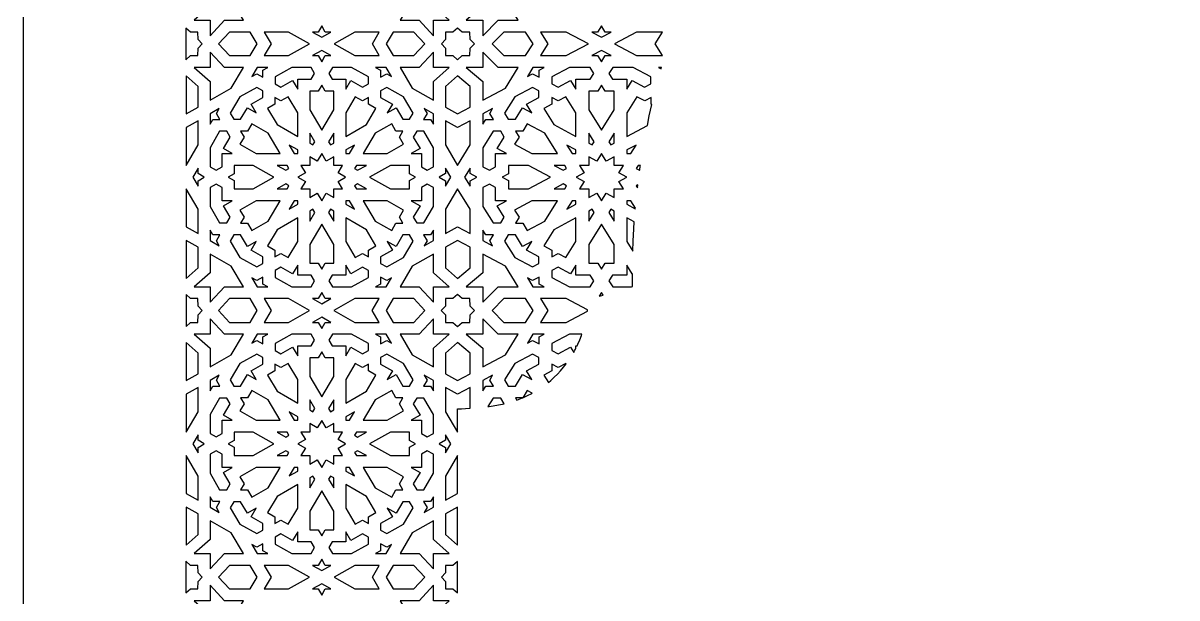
# Model space of a CAD drawing. Extents: x -425 to 425, y -950 to 950.
# Drawn here: x -425 to 0, y 489.6 to 701.3 of the extents above; entities that cross this region are included whole.
import ezdxf

# ---------------------------------------------------------------- set-up
doc = ezdxf.new("R2010")
doc.units = 0
doc.header["$MEASUREMENT"] = 0
doc.layers.add('LAYER_1', color=18, linetype='CONTINUOUS')

msp = doc.modelspace()

# ---------------------------------------------------------------- linework, layer by layer
at = {"layer": 'LAYER_1'}
for points in [[(-425, -950), (425, -950), (425, 950), (-425, 950)], [(-356.15, 707.52), (-361.94, 702.33), (-356.15, 702.33), (-356.15, 696.65), (-350.87, 702.33), (-343.86, 702.33), (-348.36, 709.98), (-356.15, 714.39)], [(-281.64, 709.98), (-286.14, 702.33), (-279.14, 702.33), (-273.85, 696.65), (-273.85, 702.33), (-268.06, 702.33), (-273.85, 707.52), (-273.85, 714.39)], [(-255.62, 707.52), (-261.75, 702.33), (-255.62, 702.33), (-255.62, 696.65), (-250.01, 702.33), (-242.59, 702.33), (-247.36, 709.98), (-255.62, 714.39)], [(-365, 687.81), (-363.35, 689.29), (-360.65, 689.29), (-360.57, 692.02), (-359.06, 693.64), (-360.57, 695.26), (-360.65, 697.99), (-363.35, 697.99), (-365, 699.47)], [(-352.96, 693.64), (-348.91, 689.29), (-341.31, 689.29), (-338.75, 693.64), (-341.31, 697.99), (-348.91, 697.99)], [(-333.65, 693.64), (-336.21, 689.29), (-327.21, 689.29), (-319.54, 693.64), (-327.21, 697.99), (-336.21, 697.99)], [(-316.32, 697.99), (-318.37, 697.99), (-315, 696.08), (-311.63, 697.99), (-313.68, 697.99), (-315, 700.24)], [(-310.46, 693.64), (-302.79, 689.29), (-293.8, 689.29), (-296.35, 693.64), (-293.8, 697.99), (-302.79, 697.99)], [(-291.25, 693.64), (-288.69, 689.29), (-281.09, 689.29), (-277.04, 693.64), (-281.09, 697.99), (-288.69, 697.99)], [(-266.65, 697.99), (-269.35, 697.99), (-269.43, 695.26), (-270.94, 693.64), (-269.43, 692.02), (-269.35, 689.29), (-266.65, 689.29), (-265, 687.81), (-263.25, 689.29), (-260.39, 689.29), (-260.3, 692.02), (-258.71, 693.64), (-260.3, 695.26), (-260.39, 697.99), (-263.25, 697.99), (-265, 699.47)], [(-252.23, 693.64), (-247.95, 689.29), (-239.88, 689.29), (-237.17, 693.64), (-239.88, 697.99), (-247.95, 697.99)], [(-231.76, 693.64), (-234.47, 689.29), (-224.93, 689.29), (-216.79, 693.64), (-224.93, 697.99), (-234.47, 697.99)], [(-213.39, 697.99), (-215.56, 697.99), (-211.98, 696.08), (-208.41, 697.99), (-210.58, 697.99), (-211.98, 700.24)], [(-207.17, 693.64), (-199.04, 689.29), (-189.5, 689.29), (-192.21, 693.64), (-189.5, 697.99), (-199.04, 697.99)], [(-356.15, 684.95), (-361.94, 684.95), (-356.15, 679.76), (-356.15, 672.89), (-348.36, 677.3), (-343.86, 684.95), (-350.87, 684.95), (-356.15, 690.63)], [(-318.37, 689.29), (-316.32, 689.29), (-315, 687.04), (-313.68, 689.29), (-311.63, 689.29), (-315, 691.2)], [(-279.14, 684.95), (-286.14, 684.95), (-281.64, 677.3), (-273.85, 672.89), (-273.85, 679.76), (-268.06, 684.95), (-273.85, 684.95), (-273.85, 690.63)], [(-255.62, 684.95), (-261.75, 684.95), (-255.62, 679.76), (-255.62, 672.89), (-247.36, 677.3), (-242.59, 684.95), (-250.01, 684.95), (-255.62, 690.63)], [(-215.56, 689.29), (-213.39, 689.29), (-211.98, 687.04), (-210.58, 689.29), (-208.41, 689.29), (-211.98, 691.2)], [(-340.7, 681.64), (-338.93, 682.65), (-336.64, 681.35), (-336.64, 683.95), (-334.87, 684.95), (-338.76, 684.95)], [(-332.19, 681.46), (-332.19, 678.9), (-330.03, 677.67), (-325.72, 680.12), (-323.83, 676.92), (-323.83, 680.61), (-318.85, 680.61), (-317.61, 682.73), (-318.91, 684.95), (-326.03, 684.95)], [(-312.39, 682.73), (-311.15, 680.61), (-306.17, 680.61), (-306.17, 676.92), (-304.28, 680.12), (-299.97, 677.67), (-297.81, 678.9), (-297.81, 681.46), (-303.97, 684.95), (-311.09, 684.95)], [(-293.36, 683.95), (-293.36, 681.35), (-291.07, 682.65), (-289.3, 681.64), (-291.24, 684.95), (-295.13, 684.95)], [(-239.24, 681.64), (-237.36, 682.65), (-234.93, 681.35), (-234.93, 683.95), (-233.05, 684.95), (-237.18, 684.95)], [(-230.21, 681.46), (-230.21, 678.9), (-227.92, 677.67), (-223.35, 680.12), (-221.35, 676.92), (-221.35, 680.61), (-216.07, 680.61), (-214.75, 682.73), (-216.13, 684.95), (-223.68, 684.95)], [(-209.22, 682.73), (-207.9, 680.61), (-202.62, 680.61), (-202.62, 676.92), (-200.62, 680.12), (-196.05, 677.67), (-193.76, 678.9), (-193.76, 681.46), (-200.29, 684.95), (-207.83, 684.95)], [(-190.01, 684.47), (-189.88, 684.95), (-190.92, 684.95)], [(-364.98, 667.84), (-360.57, 670.34), (-360.57, 677.93), (-364.98, 681.88)], [(-269.43, 677.93), (-269.43, 670.34), (-265.02, 667.84), (-265, 667.85), (-264.98, 667.84), (-260.3, 670.34), (-260.3, 677.93), (-264.98, 681.88), (-265, 681.86), (-265.02, 681.88)], [(-345.12, 674.13), (-348.68, 668.08), (-347.37, 665.86), (-344.88, 665.86), (-342.39, 670.09), (-339.13, 668.25), (-341.01, 671.45), (-336.7, 673.89), (-336.7, 676.34), (-338.96, 677.62)], [(-316.26, 676.27), (-319.41, 676.27), (-319.41, 669.4), (-315, 661.9), (-310.59, 669.4), (-310.59, 676.27), (-313.74, 676.27), (-315, 678.42)], [(-293.3, 676.34), (-293.3, 673.89), (-288.99, 671.45), (-290.87, 668.25), (-287.61, 670.09), (-285.12, 665.86), (-282.63, 665.86), (-281.32, 668.08), (-284.88, 674.13), (-291.04, 677.62)], [(-243.93, 674.13), (-247.7, 668.08), (-246.31, 665.86), (-243.67, 665.86), (-241.03, 670.09), (-237.57, 668.25), (-239.57, 671.45), (-234.99, 673.89), (-234.99, 676.34), (-237.39, 677.62)], [(-213.32, 676.27), (-216.66, 676.27), (-216.66, 669.4), (-211.98, 661.9), (-207.31, 669.4), (-207.31, 676.27), (-210.65, 676.27), (-211.98, 678.42)], [(-330.06, 672.64), (-332.25, 673.88), (-332.25, 671.41), (-334.97, 669.86), (-331.47, 663.91), (-323.83, 659.58), (-323.83, 668.24), (-327.33, 674.19)], [(-306.17, 668.24), (-306.17, 659.58), (-298.53, 663.91), (-295.03, 669.86), (-297.75, 671.41), (-297.75, 673.88), (-299.94, 672.64), (-302.67, 674.19)], [(-227.95, 672.64), (-230.27, 673.88), (-230.27, 671.41), (-233.16, 669.86), (-229.45, 663.91), (-221.35, 659.58), (-221.35, 668.24), (-225.06, 674.19)], [(-202.62, 668.24), (-202.62, 659.58), (-195.06, 663.61), (-194.34, 667.14), (-193.41, 671.25), (-193.7, 671.41), (-193.7, 673.88), (-196.01, 672.64), (-198.91, 674.19)], [(-356.15, 667.88), (-356.15, 664.06), (-355.13, 665.8), (-352.48, 665.8), (-353.8, 668.05), (-352.78, 669.79)], [(-276.2, 668.05), (-277.52, 665.8), (-274.88, 665.8), (-273.85, 664.06), (-273.85, 667.88), (-277.22, 669.79)], [(-255.62, 667.88), (-255.62, 664.06), (-254.53, 665.8), (-251.73, 665.8), (-253.13, 668.05), (-252.04, 669.79)], [(-364.98, 662.83), (-364.98, 648.9), (-360.57, 656.4), (-360.57, 665.33)], [(-342.35, 661.49), (-344.87, 661.49), (-343.61, 659.34), (-345.18, 656.67), (-339.12, 653.23), (-330.3, 653.23), (-334.71, 660.73), (-340.77, 664.17)], [(-295.29, 660.73), (-299.7, 653.23), (-290.88, 653.23), (-284.82, 656.67), (-286.39, 659.34), (-285.13, 661.49), (-287.65, 661.49), (-289.23, 664.17)], [(-269.43, 656.4), (-265.02, 648.9), (-265, 648.93), (-264.98, 648.9), (-260.3, 656.4), (-260.3, 665.33), (-264.98, 662.83), (-265, 662.84), (-265.02, 662.83), (-269.43, 665.33)], [(-240.98, 661.49), (-243.66, 661.49), (-242.32, 659.34), (-243.99, 656.67), (-237.56, 653.23), (-228.21, 653.23), (-232.88, 660.73), (-239.31, 664.17)], [(-356.15, 655.38), (-356.15, 648.4), (-353.88, 647.12), (-351.73, 648.34), (-351.73, 653.23), (-347.96, 653.23), (-351.22, 655.08), (-348.73, 659.31), (-349.98, 661.43), (-352.59, 661.43)], [(-319.41, 657.07), (-318.23, 656.4), (-317.55, 657.56), (-319.41, 660.72)], [(-312.45, 657.56), (-311.77, 656.4), (-310.59, 657.07), (-310.59, 660.72)], [(-281.27, 659.31), (-278.78, 655.08), (-282.04, 653.23), (-278.27, 653.23), (-278.27, 648.34), (-276.12, 647.12), (-273.85, 648.4), (-273.85, 655.38), (-277.41, 661.43), (-280.02, 661.43)], [(-255.62, 655.38), (-255.62, 648.4), (-253.22, 647.12), (-250.93, 648.34), (-250.93, 653.23), (-246.94, 653.23), (-250.39, 655.08), (-247.75, 659.31), (-249.07, 661.43), (-251.84, 661.43)], [(-216.66, 657.07), (-215.41, 656.4), (-214.69, 657.56), (-216.66, 660.72)], [(-209.28, 657.56), (-208.55, 656.4), (-207.31, 657.07), (-207.31, 660.72)], [(-325.19, 653.23), (-323.83, 653.23), (-323.83, 654.57), (-327.05, 656.39)], [(-306.17, 654.57), (-306.17, 653.23), (-304.81, 653.23), (-302.95, 656.39)], [(-222.79, 653.23), (-221.35, 653.23), (-221.35, 654.57), (-224.76, 656.39)], [(-202.62, 654.57), (-202.62, 653.23), (-201.18, 653.23), (-199.2, 656.39)], [(-316.62, 650.48), (-319.41, 652.06), (-319.41, 648.89), (-322.64, 648.89), (-321.03, 646.15), (-323.82, 644.56), (-321.03, 642.98), (-322.64, 640.23), (-319.41, 640.23), (-319.41, 637.06), (-316.62, 638.65), (-315, 635.9), (-313.38, 638.65), (-310.59, 637.06), (-310.59, 640.23), (-307.36, 640.23), (-308.97, 642.98), (-306.18, 644.56), (-308.97, 646.15), (-307.36, 648.89), (-310.59, 648.89), (-310.59, 652.06), (-313.38, 650.48), (-315, 653.22)], [(-213.7, 650.48), (-216.66, 652.06), (-216.66, 648.89), (-220.09, 648.89), (-218.37, 646.15), (-221.34, 644.56), (-218.37, 642.98), (-220.09, 640.23), (-216.66, 640.23), (-216.66, 637.06), (-213.7, 638.65), (-211.98, 635.9), (-210.27, 638.65), (-207.31, 637.06), (-207.31, 640.23), (-203.88, 640.23), (-205.59, 642.98), (-202.63, 644.56), (-205.59, 646.15), (-203.88, 648.89), (-207.31, 648.89), (-207.31, 652.06), (-210.27, 650.48), (-211.98, 653.22)], [(-362.51, 644.56), (-360.57, 641.25), (-360.57, 643.26), (-358.28, 644.56), (-360.57, 645.86), (-360.57, 647.87)], [(-347.31, 645.8), (-349.49, 644.56), (-347.31, 643.32), (-347.31, 640.23), (-340.31, 640.23), (-332.67, 644.56), (-340.31, 648.89), (-347.31, 648.89)], [(-328.24, 647.07), (-327.07, 647.73), (-327.75, 648.89), (-331.46, 648.89)], [(-302.93, 647.73), (-301.76, 647.07), (-298.54, 648.89), (-302.25, 648.89)], [(-297.34, 644.56), (-289.7, 640.23), (-282.69, 640.23), (-282.69, 643.32), (-280.51, 644.56), (-282.69, 645.8), (-282.69, 648.89), (-289.7, 648.89)], [(-269.43, 645.86), (-271.72, 644.56), (-269.43, 643.26), (-269.43, 641.25), (-267.49, 644.56), (-269.43, 647.87)], [(-262.37, 644.56), (-260.3, 641.25), (-260.3, 643.26), (-257.87, 644.56), (-260.3, 645.86), (-260.3, 647.87)], [(-246.24, 645.8), (-248.56, 644.56), (-246.24, 643.32), (-246.24, 640.23), (-238.82, 640.23), (-230.72, 644.56), (-238.82, 648.89), (-246.24, 648.89)], [(-226.03, 647.07), (-224.78, 647.73), (-225.5, 648.89), (-229.44, 648.89)], [(-199.19, 647.73), (-197.94, 647.07), (-197.88, 647.1), (-197.66, 648.7), (-197.63, 648.89), (-198.47, 648.89)], [(-356.15, 640.72), (-356.15, 633.74), (-352.59, 627.69), (-349.98, 627.69), (-348.73, 629.81), (-351.22, 634.04), (-347.96, 635.89), (-351.73, 635.89), (-351.73, 640.78), (-353.88, 642)], [(-331.46, 640.23), (-327.75, 640.23), (-327.07, 641.39), (-328.24, 642.06)], [(-302.93, 641.39), (-302.25, 640.23), (-298.54, 640.23), (-301.76, 642.06)], [(-278.27, 640.78), (-278.27, 635.89), (-282.04, 635.89), (-278.78, 634.04), (-281.27, 629.81), (-280.02, 627.69), (-277.41, 627.69), (-273.85, 633.74), (-273.85, 640.72), (-276.12, 642)], [(-255.62, 640.72), (-255.62, 633.74), (-251.84, 627.69), (-249.07, 627.69), (-247.75, 629.81), (-250.39, 634.04), (-246.94, 635.89), (-250.93, 635.89), (-250.93, 640.78), (-253.22, 642)], [(-229.44, 640.23), (-225.5, 640.23), (-224.78, 641.39), (-226.03, 642.06)], [(-364.98, 626.29), (-360.57, 623.79), (-360.57, 632.72), (-364.98, 640.22)], [(-269.43, 632.72), (-269.43, 623.79), (-265, 626.29), (-260.3, 623.79), (-260.3, 632.72), (-265, 640.22)], [(-199.19, 641.39), (-198.71, 640.61), (-198.58, 641.72)], [(-345.18, 632.45), (-343.61, 629.77), (-344.87, 627.63), (-342.35, 627.63), (-340.77, 624.95), (-334.71, 628.39), (-330.3, 635.89), (-339.12, 635.89)], [(-327.05, 632.73), (-323.83, 634.56), (-323.83, 635.89), (-325.19, 635.89)], [(-306.17, 634.56), (-302.95, 632.73), (-304.81, 635.89), (-306.17, 635.89)], [(-295.29, 628.39), (-289.23, 624.95), (-287.65, 627.63), (-285.13, 627.63), (-286.39, 629.77), (-284.82, 632.45), (-290.88, 635.89), (-299.7, 635.89)], [(-243.99, 632.45), (-242.32, 629.77), (-243.66, 627.63), (-240.98, 627.63), (-239.31, 624.95), (-232.88, 628.39), (-228.21, 635.89), (-237.56, 635.89)], [(-224.76, 632.73), (-221.35, 634.56), (-221.35, 635.89), (-222.79, 635.89)], [(-202.62, 634.56), (-199.49, 632.88), (-199.47, 633.15), (-201.18, 635.89), (-202.62, 635.89)], [(-331.47, 625.21), (-334.97, 619.26), (-332.25, 617.71), (-332.25, 615.24), (-330.06, 616.48), (-327.33, 614.93), (-323.83, 620.88), (-323.83, 629.54)], [(-319.41, 632.05), (-319.41, 628.4), (-317.55, 631.56), (-318.23, 632.72)], [(-312.45, 631.56), (-310.59, 628.4), (-310.59, 632.05), (-311.77, 632.72)], [(-306.17, 620.88), (-302.67, 614.93), (-299.94, 616.48), (-297.75, 615.24), (-297.75, 617.71), (-295.03, 619.26), (-298.53, 625.21), (-306.17, 629.54)], [(-229.45, 625.21), (-233.16, 619.26), (-230.27, 617.71), (-230.27, 615.24), (-227.95, 616.48), (-225.06, 614.93), (-221.35, 620.88), (-221.35, 629.54)], [(-216.66, 632.05), (-216.66, 628.4), (-214.69, 631.56), (-215.41, 632.72)], [(-209.28, 631.56), (-207.31, 628.4), (-207.31, 632.05), (-208.55, 632.72)], [(-202.62, 620.88), (-200.41, 617.34), (-200.28, 620.96), (-200.04, 625.57), (-199.87, 628.07), (-202.62, 629.54)], [(-356.15, 621.24), (-352.78, 619.33), (-353.8, 621.07), (-352.48, 623.32), (-355.13, 623.32), (-356.15, 625.06)], [(-319.41, 619.72), (-319.41, 612.85), (-316.26, 612.85), (-315, 610.7), (-313.74, 612.85), (-310.59, 612.85), (-310.59, 619.72), (-315, 627.22)], [(-274.88, 623.32), (-277.52, 623.32), (-276.2, 621.07), (-277.22, 619.33), (-273.85, 621.24), (-273.85, 625.06)], [(-255.62, 621.24), (-252.04, 619.33), (-253.13, 621.07), (-251.73, 623.32), (-254.53, 623.32), (-255.62, 625.06)], [(-216.66, 619.72), (-216.66, 612.85), (-213.32, 612.85), (-211.98, 610.7), (-210.65, 612.85), (-207.31, 612.85), (-207.31, 619.72), (-211.98, 627.22)], [(-364.98, 607.24), (-360.57, 611.19), (-360.57, 618.78), (-364.98, 621.28)], [(-348.68, 621.04), (-345.12, 614.99), (-338.96, 611.5), (-336.7, 612.78), (-336.7, 615.23), (-341.01, 617.67), (-339.13, 620.87), (-342.39, 619.02), (-344.88, 623.26), (-347.37, 623.26)], [(-287.61, 619.02), (-290.87, 620.87), (-288.99, 617.67), (-293.3, 615.23), (-293.3, 612.78), (-291.04, 611.5), (-284.88, 614.99), (-281.32, 621.04), (-282.63, 623.26), (-285.12, 623.26)], [(-269.43, 618.78), (-269.43, 611.19), (-265, 607.24), (-260.3, 611.19), (-260.3, 618.78), (-265, 621.28)], [(-247.7, 621.04), (-243.93, 614.99), (-237.39, 611.5), (-234.99, 612.78), (-234.99, 615.23), (-239.57, 617.67), (-237.57, 620.87), (-241.03, 619.02), (-243.67, 623.26), (-246.31, 623.26)], [(-356.15, 609.35), (-361.94, 604.17), (-356.15, 604.17), (-356.15, 598.49), (-350.87, 604.17), (-343.86, 604.17), (-348.36, 611.81), (-356.15, 616.23)], [(-325.72, 609), (-330.03, 611.45), (-332.19, 610.22), (-332.19, 607.66), (-326.03, 604.17), (-318.91, 604.17), (-317.61, 606.39), (-318.85, 608.51), (-323.83, 608.51), (-323.83, 612.2)], [(-306.17, 608.51), (-311.15, 608.51), (-312.39, 606.39), (-311.09, 604.17), (-303.97, 604.17), (-297.81, 607.66), (-297.81, 610.22), (-299.97, 611.45), (-304.28, 609), (-306.17, 612.2)], [(-281.64, 611.81), (-286.14, 604.17), (-279.14, 604.17), (-273.85, 598.49), (-273.85, 604.17), (-268.06, 604.17), (-273.85, 609.35), (-273.85, 616.23)], [(-255.62, 609.35), (-261.75, 604.17), (-255.62, 604.17), (-255.62, 598.49), (-250.01, 604.17), (-242.59, 604.17), (-247.36, 611.81), (-255.62, 616.23)], [(-223.35, 609), (-227.92, 611.45), (-230.21, 610.22), (-230.21, 607.66), (-223.68, 604.17), (-216.13, 604.17), (-214.75, 606.39), (-216.07, 608.51), (-221.35, 608.51), (-221.35, 612.2)], [(-338.93, 606.47), (-340.7, 607.47), (-338.76, 604.17), (-334.87, 604.17), (-336.64, 605.17), (-336.64, 607.77)], [(-293.36, 605.17), (-295.13, 604.17), (-291.24, 604.17), (-289.3, 607.47), (-291.07, 606.47), (-293.36, 607.77)], [(-237.36, 606.47), (-239.24, 607.47), (-237.18, 604.17), (-233.05, 604.17), (-234.93, 605.17), (-234.93, 607.77)], [(-364.98, 589.63), (-363.35, 591.09), (-360.65, 591.09), (-360.57, 593.82), (-359.05, 595.46), (-360.57, 597.1), (-360.65, 599.83), (-363.35, 599.83), (-364.98, 601.29)], [(-352.98, 595.46), (-348.91, 591.09), (-341.31, 591.09), (-338.74, 595.46), (-341.31, 599.83), (-348.91, 599.83)], [(-333.64, 595.46), (-336.21, 591.09), (-327.21, 591.09), (-319.5, 595.46), (-327.21, 599.83), (-336.21, 599.83)], [(-316.32, 599.83), (-318.37, 599.83), (-315, 597.92), (-311.63, 599.83), (-313.68, 599.83), (-315, 602.08)], [(-310.5, 595.46), (-302.79, 591.09), (-293.8, 591.09), (-296.36, 595.46), (-293.8, 599.83), (-302.79, 599.83)], [(-291.26, 595.46), (-288.69, 591.09), (-281.09, 591.09), (-277.03, 595.46), (-281.09, 599.83), (-288.69, 599.83)], [(-266.65, 599.83), (-269.35, 599.83), (-269.43, 597.1), (-270.95, 595.46), (-269.43, 593.82), (-269.35, 591.09), (-266.65, 591.09), (-265, 589.63), (-263.25, 591.09), (-260.39, 591.09), (-260.3, 593.82), (-258.69, 595.46), (-260.3, 597.1), (-260.39, 599.83), (-263.25, 599.83), (-265, 601.29)], [(-252.25, 595.46), (-247.95, 591.09), (-239.88, 591.09), (-237.16, 595.46), (-239.88, 599.83), (-247.95, 599.83)], [(-231.75, 595.46), (-234.47, 591.09), (-224.93, 591.09), (-217.16, 595.25), (-217.11, 595.65), (-224.93, 599.83), (-234.47, 599.83)], [(-212.86, 600.68), (-211.39, 601.12), (-211.98, 602.08)], [(-356.15, 586.75), (-361.94, 586.75), (-356.15, 581.57), (-356.15, 574.69), (-348.36, 579.11), (-343.86, 586.75), (-350.87, 586.75), (-356.15, 592.43)], [(-318.37, 591.09), (-316.32, 591.09), (-315, 588.84), (-313.68, 591.09), (-311.63, 591.09), (-315, 593)], [(-279.14, 586.75), (-286.14, 586.75), (-281.64, 579.11), (-273.85, 574.69), (-273.85, 581.57), (-268.06, 586.75), (-273.85, 586.75), (-273.85, 592.43)], [(-255.62, 586.75), (-261.75, 586.75), (-255.62, 581.57), (-255.62, 574.69), (-247.36, 579.11), (-242.59, 586.75), (-250.01, 586.75), (-255.62, 592.43)], [(-340.7, 583.45), (-338.93, 584.45), (-336.64, 583.15), (-336.64, 585.75), (-334.87, 586.75), (-338.76, 586.75)], [(-332.19, 583.26), (-332.19, 580.7), (-330.03, 579.47), (-325.72, 581.92), (-323.83, 578.72), (-323.83, 582.41), (-318.85, 582.41), (-317.61, 584.53), (-318.91, 586.75), (-326.03, 586.75)], [(-312.39, 584.53), (-311.15, 582.41), (-306.17, 582.41), (-306.17, 578.72), (-304.28, 581.92), (-299.97, 579.47), (-297.81, 580.7), (-297.81, 583.26), (-303.97, 586.75), (-311.09, 586.75)], [(-293.36, 585.75), (-293.36, 583.15), (-291.07, 584.45), (-289.3, 583.45), (-291.24, 586.75), (-295.13, 586.75)], [(-239.24, 583.45), (-237.36, 584.45), (-234.93, 583.15), (-234.93, 585.75), (-233.05, 586.75), (-237.18, 586.75)], [(-364.98, 569.64), (-360.57, 572.14), (-360.57, 579.73), (-364.98, 583.68)], [(-269.43, 579.73), (-269.43, 572.14), (-265, 569.64), (-260.3, 572.14), (-260.3, 579.73), (-265, 583.68)], [(-345.12, 575.93), (-348.68, 569.88), (-347.37, 567.66), (-344.88, 567.66), (-342.39, 571.9), (-339.13, 570.05), (-341.01, 573.25), (-336.7, 575.69), (-336.7, 578.14), (-338.96, 579.42)], [(-316.26, 578.07), (-319.41, 578.07), (-319.41, 571.2), (-315, 563.7), (-310.59, 571.2), (-310.59, 578.07), (-313.74, 578.07), (-315, 580.22)], [(-293.3, 578.14), (-293.3, 575.69), (-288.99, 573.25), (-290.87, 570.05), (-287.61, 571.9), (-285.12, 567.66), (-282.63, 567.66), (-281.32, 569.88), (-284.88, 575.93), (-291.04, 579.42)], [(-243.93, 575.93), (-247.7, 569.88), (-246.31, 567.66), (-243.67, 567.66), (-241.03, 571.9), (-237.57, 570.05), (-239.57, 573.25), (-234.99, 575.69), (-234.99, 578.14), (-237.39, 579.42)], [(-330.06, 574.45), (-332.25, 575.68), (-332.25, 573.21), (-334.97, 571.66), (-331.47, 565.71), (-323.83, 561.38), (-323.83, 570.04), (-327.33, 575.99)], [(-306.17, 570.04), (-306.17, 561.38), (-298.53, 565.71), (-295.03, 571.66), (-297.75, 573.21), (-297.75, 575.68), (-299.94, 574.45), (-302.67, 575.99)], [(-227.95, 574.45), (-230.27, 575.68), (-230.27, 573.21), (-233.16, 571.66), (-231.5, 568.99), (-230.63, 569.71), (-229.36, 570.86), (-228.15, 572.05), (-226.99, 573.3), (-225.89, 574.59), (-224.95, 575.8), (-225.06, 575.99)], [(-356.15, 569.68), (-356.15, 565.86), (-355.13, 567.6), (-352.48, 567.6), (-353.8, 569.85), (-352.78, 571.59)], [(-276.2, 569.85), (-277.52, 567.6), (-274.88, 567.6), (-273.85, 565.86), (-273.85, 569.68), (-277.22, 571.59)], [(-255.62, 569.68), (-255.62, 565.86), (-254.53, 567.6), (-251.73, 567.6), (-253.13, 569.85), (-252.04, 571.59)], [(-364.98, 564.63), (-364.98, 550.7), (-360.57, 558.2), (-360.57, 567.13)], [(-342.35, 563.29), (-344.87, 563.29), (-343.61, 561.15), (-345.18, 558.47), (-339.12, 555.03), (-330.3, 555.03), (-334.71, 562.53), (-340.77, 565.97)], [(-295.29, 562.53), (-299.7, 555.03), (-290.88, 555.03), (-284.82, 558.47), (-286.39, 561.15), (-285.13, 563.29), (-287.65, 563.29), (-289.23, 565.97)], [(-269.43, 558.2), (-265, 550.7), (-265, 559.24), (-263.53, 559.3), (-262.07, 559.37), (-260.6, 559.46), (-260.3, 559.48), (-260.3, 567.13), (-265, 564.63), (-269.43, 567.13)], [(-240.98, 563.3), (-240.71, 563.41), (-239.17, 564.11), (-237.66, 564.88), (-237.47, 564.98), (-239.31, 565.97)], [(-356.15, 557.19), (-356.15, 550.2), (-353.88, 548.92), (-351.73, 550.14), (-351.73, 555.03), (-347.96, 555.03), (-351.22, 556.88), (-348.73, 561.11), (-349.98, 563.23), (-352.59, 563.23)], [(-319.41, 558.87), (-318.23, 558.2), (-317.55, 559.36), (-319.41, 562.52)], [(-312.45, 559.36), (-311.77, 558.2), (-310.59, 558.87), (-310.59, 562.52)], [(-281.27, 561.11), (-278.78, 556.88), (-282.04, 555.03), (-278.27, 555.03), (-278.27, 550.14), (-276.12, 548.92), (-273.85, 550.2), (-273.85, 557.19), (-277.41, 563.23), (-280.02, 563.23)], [(-243.14, 562.47), (-242.26, 562.78), (-241, 563.29), (-243.66, 563.29)], [(-325.19, 555.03), (-323.83, 555.03), (-323.83, 556.36), (-327.05, 558.19)], [(-306.17, 556.36), (-306.17, 555.03), (-304.81, 555.03), (-302.95, 558.19)], [(-316.62, 552.27), (-319.41, 553.86), (-319.41, 550.69), (-322.64, 550.69), (-321.03, 547.94), (-323.82, 546.36), (-321.03, 544.77), (-322.64, 542.03), (-319.41, 542.03), (-319.41, 538.86), (-316.62, 540.44), (-315, 537.7), (-313.38, 540.44), (-310.59, 538.86), (-310.59, 542.03), (-307.36, 542.03), (-308.97, 544.77), (-306.18, 546.36), (-308.97, 547.94), (-307.36, 550.69), (-310.59, 550.69), (-310.59, 553.86), (-313.38, 552.27), (-315, 555.02)], [(-362.51, 546.36), (-360.57, 543.05), (-360.57, 545.06), (-358.28, 546.36), (-360.57, 547.66), (-360.57, 549.67)], [(-347.31, 547.6), (-349.49, 546.36), (-347.31, 545.12), (-347.31, 542.03), (-340.31, 542.03), (-332.67, 546.36), (-340.31, 550.69), (-347.31, 550.69)], [(-328.24, 548.86), (-327.07, 549.53), (-327.75, 550.69), (-331.46, 550.69)], [(-302.93, 549.53), (-301.76, 548.86), (-298.54, 550.69), (-302.25, 550.69)], [(-297.34, 546.36), (-289.7, 542.03), (-282.69, 542.03), (-282.69, 545.12), (-280.51, 546.36), (-282.69, 547.6), (-282.69, 550.69), (-289.7, 550.69)], [(-269.43, 547.66), (-271.72, 546.36), (-269.43, 545.06), (-269.43, 543.05), (-267.49, 546.36), (-269.43, 549.67)], [(-364.98, 528.1), (-360.57, 525.6), (-360.57, 534.52), (-364.98, 542.02)], [(-356.15, 542.52), (-356.15, 535.54), (-352.59, 529.49), (-349.98, 529.49), (-348.73, 531.61), (-351.22, 535.84), (-347.96, 537.69), (-351.73, 537.69), (-351.73, 542.58), (-353.88, 543.8)], [(-331.46, 542.03), (-327.75, 542.03), (-327.07, 543.19), (-328.24, 543.85)], [(-302.93, 543.19), (-302.25, 542.03), (-298.54, 542.03), (-301.76, 543.85)], [(-278.27, 542.58), (-278.27, 537.69), (-282.04, 537.69), (-278.78, 535.84), (-281.27, 531.61), (-280.02, 529.49), (-277.41, 529.49), (-273.85, 535.54), (-273.85, 542.52), (-276.12, 543.8)], [(-269.43, 534.52), (-269.43, 525.6), (-265.02, 528.1), (-265, 528.09), (-265, 541.99), (-265.02, 542.02)], [(-345.18, 534.25), (-343.61, 531.58), (-344.87, 529.43), (-342.35, 529.43), (-340.77, 526.75), (-334.71, 530.19), (-330.3, 537.69), (-339.12, 537.69)], [(-327.05, 534.53), (-323.83, 536.35), (-323.83, 537.69), (-325.19, 537.69)], [(-306.17, 536.35), (-302.95, 534.53), (-304.81, 537.69), (-306.17, 537.69)], [(-295.29, 530.19), (-289.23, 526.75), (-287.65, 529.43), (-285.13, 529.43), (-286.39, 531.58), (-284.82, 534.25), (-290.88, 537.69), (-299.7, 537.69)], [(-331.47, 527.01), (-334.97, 521.06), (-332.25, 519.52), (-332.25, 517.04), (-330.06, 518.28), (-327.33, 516.73), (-323.83, 522.68), (-323.83, 531.34)], [(-319.41, 533.85), (-319.41, 530.2), (-317.55, 533.36), (-318.23, 534.52)], [(-312.45, 533.36), (-310.59, 530.2), (-310.59, 533.85), (-311.77, 534.52)], [(-306.17, 522.68), (-302.67, 516.73), (-299.94, 518.28), (-297.75, 517.04), (-297.75, 519.52), (-295.03, 521.06), (-298.53, 527.01), (-306.17, 531.34)], [(-319.41, 521.52), (-319.41, 514.65), (-316.26, 514.65), (-315, 512.5), (-313.74, 514.65), (-310.59, 514.65), (-310.59, 521.52), (-315, 529.02)], [(-364.98, 509.04), (-360.57, 512.99), (-360.57, 520.58), (-364.98, 523.08)], [(-356.15, 523.04), (-352.78, 521.13), (-353.8, 522.87), (-352.48, 525.12), (-355.13, 525.12), (-356.15, 526.86)], [(-348.68, 522.84), (-345.12, 516.79), (-338.96, 513.3), (-336.7, 514.58), (-336.7, 517.03), (-341.01, 519.47), (-339.13, 522.67), (-342.39, 520.83), (-344.88, 525.06), (-347.37, 525.06)], [(-287.61, 520.83), (-290.87, 522.67), (-288.99, 519.47), (-293.3, 517.03), (-293.3, 514.58), (-291.04, 513.3), (-284.88, 516.79), (-281.32, 522.84), (-282.63, 525.06), (-285.12, 525.06)], [(-274.88, 525.12), (-277.52, 525.12), (-276.2, 522.87), (-277.22, 521.13), (-273.85, 523.04), (-273.85, 526.86)], [(-269.43, 520.58), (-269.43, 512.99), (-265.02, 509.04), (-265, 509.06), (-265, 523.07), (-265.02, 523.08)], [(-356.15, 511.16), (-361.94, 505.97), (-356.15, 505.97), (-356.15, 500.29), (-350.87, 505.97), (-343.86, 505.97), (-348.36, 513.62), (-356.15, 518.03)], [(-281.64, 513.62), (-286.14, 505.97), (-279.14, 505.97), (-273.85, 500.29), (-273.85, 505.97), (-268.06, 505.97), (-273.85, 511.16), (-273.85, 518.03)], [(-325.72, 510.8), (-330.03, 513.25), (-332.19, 512.03), (-332.19, 509.46), (-326.03, 505.97), (-318.91, 505.97), (-317.61, 508.19), (-318.85, 510.31), (-323.83, 510.31), (-323.83, 514)], [(-306.17, 510.31), (-311.15, 510.31), (-312.39, 508.19), (-311.09, 505.97), (-303.97, 505.97), (-297.81, 509.46), (-297.81, 512.03), (-299.97, 513.25), (-304.28, 510.8), (-306.17, 514)], [(-338.93, 508.27), (-340.7, 509.28), (-338.76, 505.97), (-334.87, 505.97), (-336.64, 506.97), (-336.64, 509.57)], [(-293.36, 506.97), (-295.13, 505.97), (-291.24, 505.97), (-289.3, 509.28), (-291.07, 508.27), (-293.36, 509.57)], [(-365, 491.45), (-363.35, 492.93), (-360.65, 492.93), (-360.57, 495.66), (-359.06, 497.28), (-360.57, 498.9), (-360.65, 501.63), (-363.35, 501.63), (-365, 503.11)], [(-352.96, 497.28), (-348.91, 492.93), (-341.31, 492.93), (-338.75, 497.28), (-341.31, 501.63), (-348.91, 501.63)], [(-333.65, 497.28), (-336.21, 492.93), (-327.21, 492.93), (-319.54, 497.28), (-327.21, 501.63), (-336.21, 501.63)], [(-316.32, 501.63), (-318.37, 501.63), (-315, 499.72), (-311.63, 501.63), (-313.68, 501.63), (-315, 503.88)], [(-310.46, 497.28), (-302.79, 492.93), (-293.8, 492.93), (-296.35, 497.28), (-293.8, 501.63), (-302.79, 501.63)], [(-291.25, 497.28), (-288.69, 492.93), (-281.09, 492.93), (-277.04, 497.28), (-281.09, 501.63), (-288.69, 501.63)], [(-266.65, 501.63), (-269.35, 501.63), (-269.43, 498.9), (-270.94, 497.28), (-269.43, 495.66), (-269.35, 492.93), (-266.65, 492.93), (-265, 491.46), (-265, 503.1)], [(-356.15, 488.59), (-361.94, 488.59), (-356.15, 483.4), (-356.15, 476.53), (-348.36, 480.94), (-343.86, 488.59), (-350.87, 488.59), (-356.15, 494.27)], [(-318.37, 492.93), (-316.32, 492.93), (-315, 490.68), (-313.68, 492.93), (-311.63, 492.93), (-315, 494.84)], [(-279.14, 488.59), (-286.14, 488.59), (-281.64, 480.94), (-273.85, 476.53), (-273.85, 483.4), (-268.06, 488.59), (-273.85, 488.59), (-273.85, 494.27)]]:
    msp.add_lwpolyline(points, close=True, dxfattribs=at)
for points in [[(-202.62, 608.51), (-207.9, 608.51), (-209.22, 606.39), (-207.83, 604.17), (-200.88, 604.17), (-200.57, 604.25, 0.000661), (-200.56, 608), (-200.55, 609.04), (-200.62, 609), (-202.62, 612.2)], [(-230.21, 583.26), (-230.21, 580.7), (-227.92, 579.47), (-223.35, 581.92), (-222.18, 580.04, 0.011101), (-221.36, 581.56), (-221.35, 581.58), (-221.35, 582.41), (-220.95, 582.41), (-220.63, 583.08), (-219.96, 584.63), (-219.35, 586.21), (-219.16, 586.75), (-223.68, 586.75)], [(-253.8, 560.1), (-253.28, 560.17, 0.023267), (-247.77, 561.15), (-249.07, 563.23), (-251.84, 563.23)]]:
    msp.add_lwpolyline(points, format="xyb", close=True, dxfattribs=at)

doc.saveas('drawing.dxf')
